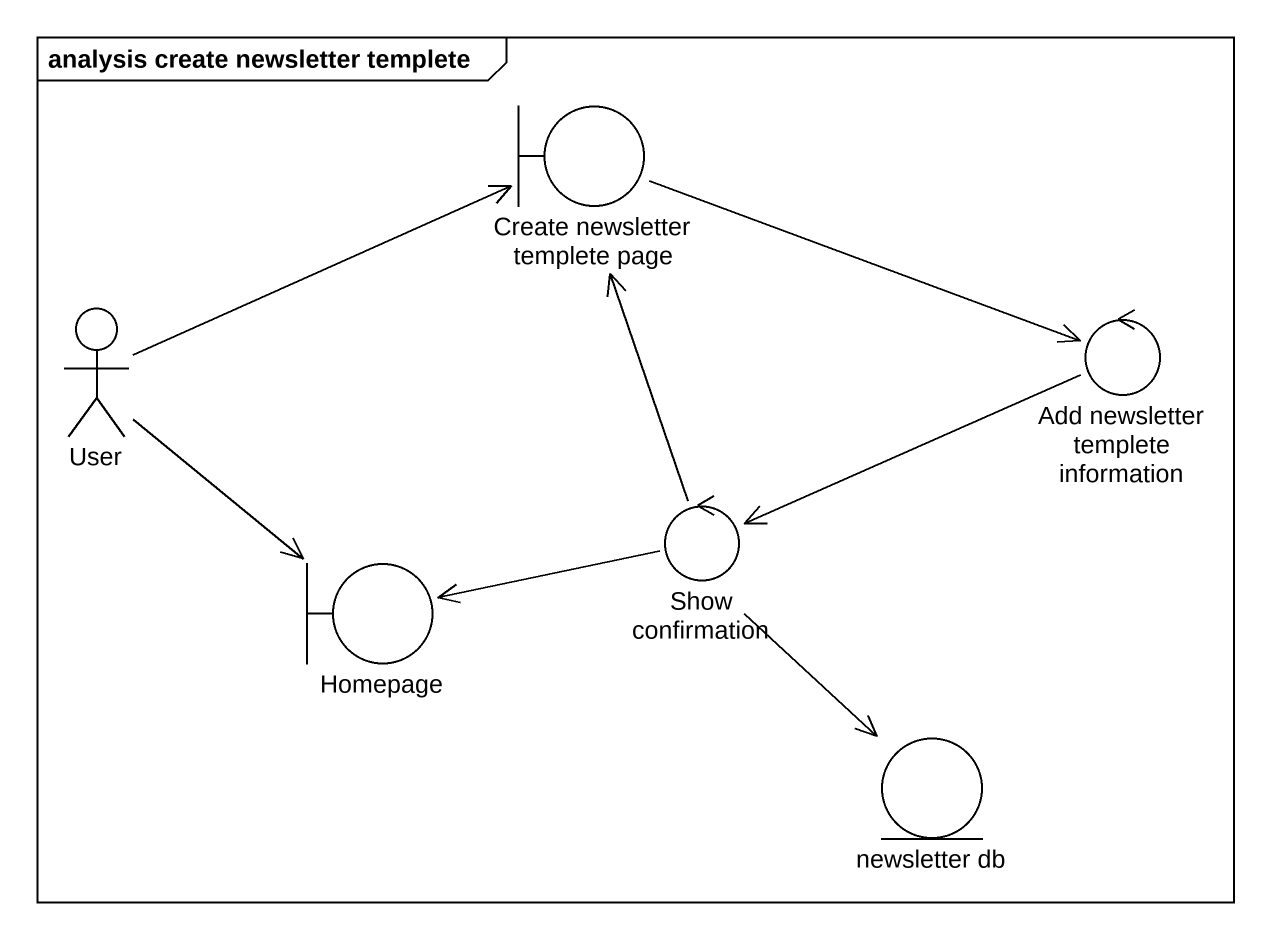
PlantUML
@startuml
mainframe analysis create newsletter templete
boundary "Create newsletter templete page" as Create_newsletter_templete
actor User
control "Add newsletter templete information" as Add_newsletter_templete
boundary Homepage
control "Show confirmation" as Show_confirmation
entity "newsletter db" as newsletter_db
Create_newsletter_templete -right-> Add_newsletter_templete
User -right-> Create_newsletter_templete
User --> Homepage
Add_newsletter_templete -left-> Show_confirmation
Show_confirmation -up-> Create_newsletter_templete
Show_confirmation -left-> Homepage
Show_confirmation --> newsletter_db
@enduml
